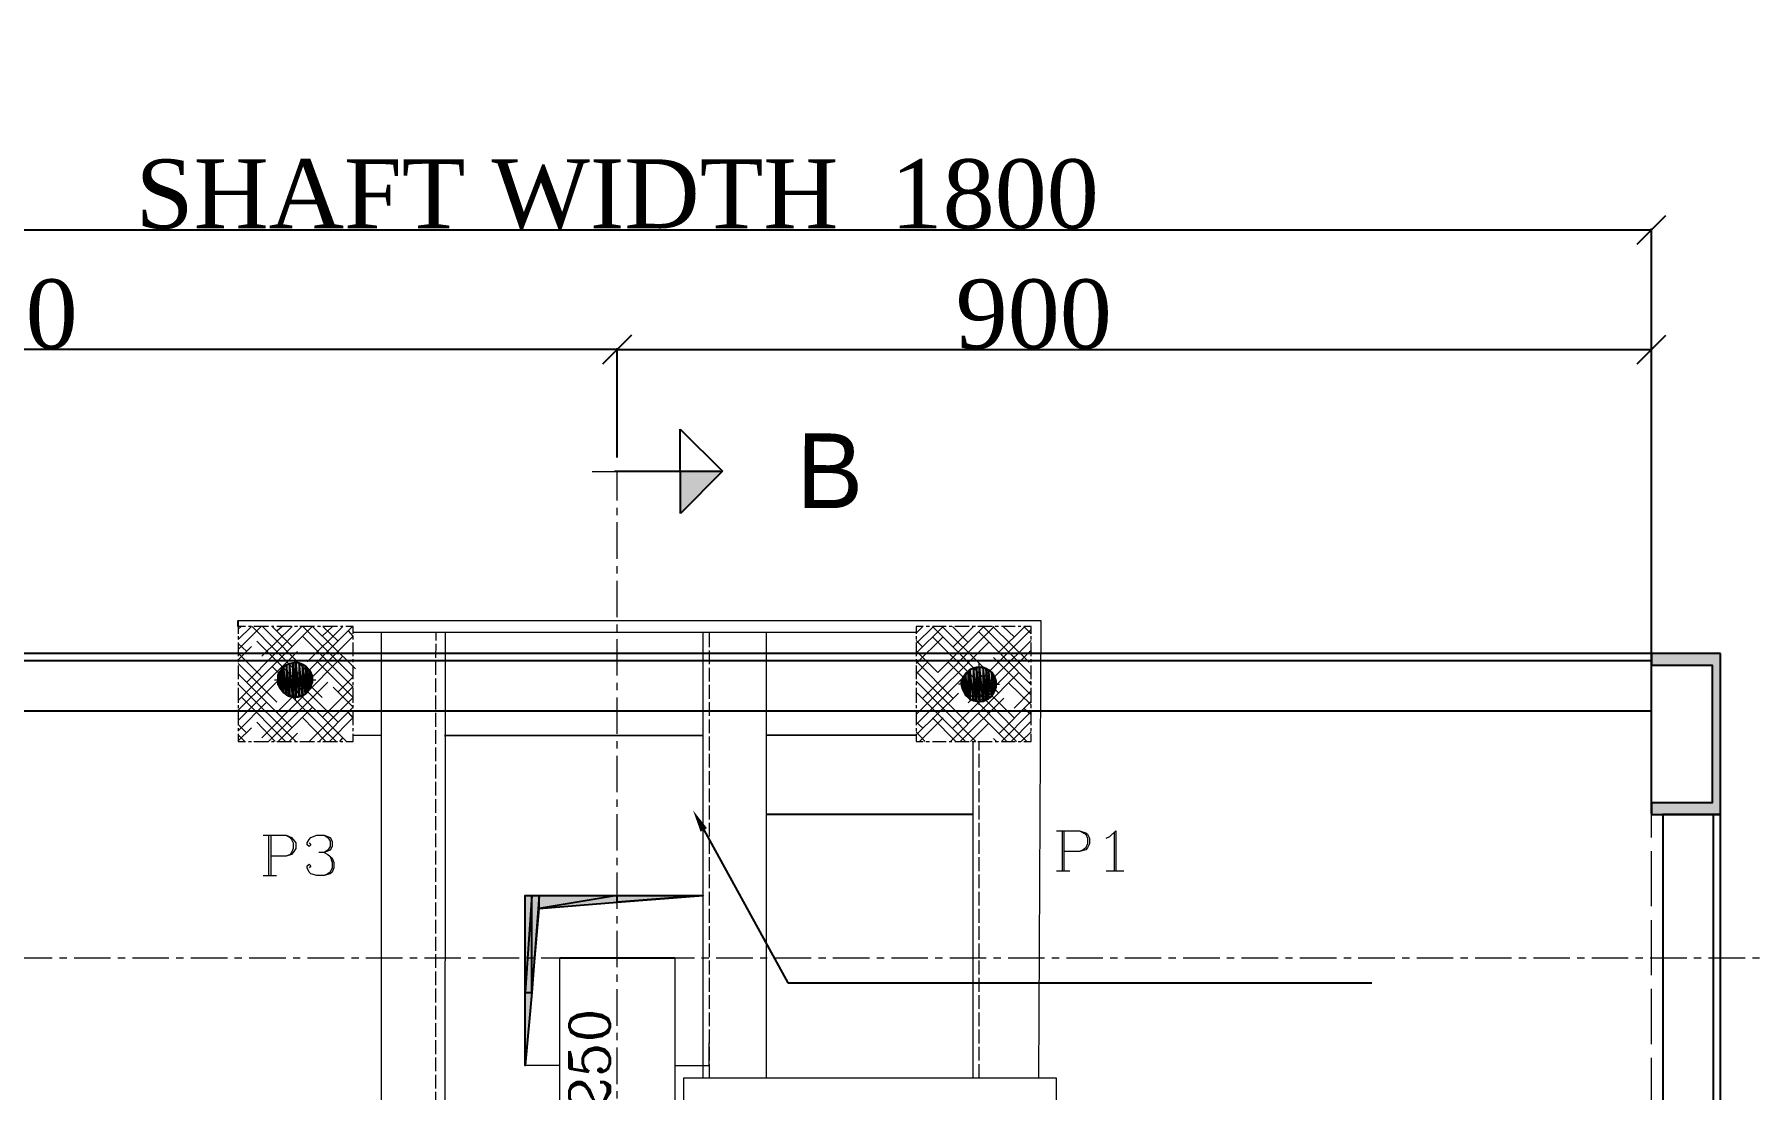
# Model space of a CAD drawing. Header units: millimetres. Extents: x -665 to 1024385, y -25305 to 3861.
# Drawn here: x 18058 to 19551, y -809 to 110 of the extents above; entities that cross this region are included whole.
import ezdxf
from ezdxf import colors
from ezdxf.entities.mleader import LeaderData, LeaderLine
from ezdxf.math import Vec2, Vec3

# ---------------------------------------------------------------- set-up
doc = ezdxf.new("R2010")
doc.units = ezdxf.units.MM
doc.linetypes.add('$0$ACAD_ISO02W100', pattern=[15, 12, -3])
doc.linetypes.add('$0$CENTER', pattern=[50.8, 31.75, -6.35, 6.35, -6.35])
for name, color, linetype, lineweight in [('$0$Car', 3, 'Continuous', 18), ('$0$CL', 2, '$0$CENTER', 0), ('$0$DL', 8, '$0$ACAD_ISO02W100', 0)]:
    doc.layers.add(name, color=color, linetype=linetype, lineweight=lineweight)
doc.layers.add('Steel', color=7, linetype='Continuous')
doc.styles.add('$0$nassar2', font='cent.shx', dxfattribs={"height": 60})
doc.dimstyles.new('$0$Nassar2', dxfattribs={"dimtxt": 35, "dimasz": 25, "dimexe": 1.25, "dimexo": 0.625, "dimtad": 1, "dimtxsty": '$0$nassar2', "dimblk": '$0$_Oblique', "dimcen": 2.5, "dimadec": 0, "dimazin": 0, "dimtfac": 1, "dimtmove": 0, "dimatfit": 3, "dimldrblk": '$0$_Oblique', "dimfxl": 1, "dimarcsym": 0})

# ---------------------------------------------------------------- blocks, each defined once
blk = doc.blocks.new('$0$_Oblique')
at = {"color": 0, "linetype": 'ByBlock', "lineweight": -2}
blk.add_line((-0.5, -0.5), (0.5, 0.5), dxfattribs=at)
blk = doc.blocks.new('*D62')
at = {"color": 0, "lineweight": -2, "transparency": 16777216}
for p, q in [((17665.7, -365.1), (17665.7, -163.7)), ((18565.7, -258.8), (18565.7, -163.7)), ((18565.7, -164.9), (17665.7, -164.9))]:
    blk.add_line(p, q, dxfattribs=at)
at = {"layer": 'Defpoints', "color": 0, "transparency": 16777216}
for p in [(17665.7, -164.9), (18565.7, -259.4), (17665.7, -365.7)]:
    blk.add_point(p, dxfattribs=at)
at = {"color": 0, "lineweight": -2, "transparency": 16777216, "xscale": 25, "yscale": 25, "zscale": 25, "rotation": 180}
blk.add_blockref('$0$_Oblique', (17665.7, -164.9), dxfattribs=at)
at = {"color": 0, "lineweight": -2, "transparency": 16777216, "xscale": 25, "yscale": 25, "zscale": 25}
blk.add_blockref('$0$_Oblique', (18565.7, -164.9), dxfattribs=at)
at = {"color": 0, "transparency": 16777216, "insert": (18028.2, -134.3), "char_height": 60, "attachment_point": 5, "style": '$0$nassar2'}
blk.add_mtext('900', dxfattribs=at)
blk = doc.blocks.new('*D63')
at = {"color": 0, "lineweight": -2, "transparency": 16777216}
for p, q in [((18565.7, -254), (18565.7, -163.7)), ((19465.7, -365.1), (19465.7, -163.7)), ((18565.7, -164.9), (19465.7, -164.9))]:
    blk.add_line(p, q, dxfattribs=at)
at = {"layer": 'Defpoints', "color": 0, "transparency": 16777216}
for p in [(19465.7, -164.9), (18565.7, -254.6), (19465.7, -365.7)]:
    blk.add_point(p, dxfattribs=at)
at = {"color": 0, "lineweight": -2, "transparency": 16777216, "xscale": 25, "yscale": 25, "zscale": 25, "rotation": 180}
blk.add_blockref('$0$_Oblique', (18565.7, -164.9), dxfattribs=at)
at = {"color": 0, "lineweight": -2, "transparency": 16777216, "xscale": 25, "yscale": 25, "zscale": 25}
blk.add_blockref('$0$_Oblique', (19465.7, -164.9), dxfattribs=at)
at = {"color": 0, "transparency": 16777216, "insert": (18928.2, -134.3), "char_height": 60, "attachment_point": 5, "style": '$0$nassar2'}
blk.add_mtext('900', dxfattribs=at)
blk = doc.blocks.new('*D71')
at = {"color": 0, "lineweight": -2, "transparency": 16777216}
for p, q in [((17665.7, -568.8), (17665.7, -59.4)), ((19465.7, -568.8), (19465.7, -59.4)), ((17665.7, -60.6), (19465.7, -60.6))]:
    blk.add_line(p, q, dxfattribs=at)
at = {"layer": 'Defpoints', "color": 0, "transparency": 16777216}
for p in [(19465.7, -60.6), (17665.7, -569.4), (19465.7, -569.4)]:
    blk.add_point(p, dxfattribs=at)
at = {"color": 0, "lineweight": -2, "transparency": 16777216, "xscale": 25, "yscale": 25, "zscale": 25, "rotation": 180}
blk.add_blockref('$0$_Oblique', (17665.7, -60.6), dxfattribs=at)
at = {"color": 0, "lineweight": -2, "transparency": 16777216, "xscale": 25, "yscale": 25, "zscale": 25}
blk.add_blockref('$0$_Oblique', (19465.7, -60.6), dxfattribs=at)
at = {"color": 0, "transparency": 16777216, "insert": (18565.7, -30), "char_height": 60, "attachment_point": 5, "style": '$0$nassar2'}
blk.add_mtext('SHAFT WIDTH  1800', dxfattribs=at)

msp = doc.modelspace()

# ---------------------------------------------------------------- hatches: boundary and pattern name
at = {"layer": '$0$Car', "lineweight": 25, "ltscale": 4, "transparency": 16777216}
h = msp.add_hatch(color=256, dxfattribs=at)
h.dxf.hatch_style = 1
h.paths.add_polyline_path([(18620.7, -270.876), (18620.808, -307.627), (18657.23, -270.775)])
at = {"true_color": 0x000007}
h = msp.add_hatch(color=7, dxfattribs=at)
h.paths.add_polyline_path([(18272.178, -445.005), (18272.178, -459.226), (18270.598, -448.165)])
h.paths.add_polyline_path([(18272.178, -459.226), (18270.598, -448.165), (18270.598, -456.592)])
h = msp.add_hatch(color=7, dxfattribs=at)
h.paths.add_polyline_path([(18273.759, -442.898), (18273.759, -461.333), (18272.178, -445.005)])
h.paths.add_polyline_path([(18273.759, -461.333), (18272.178, -445.005), (18272.178, -459.226)])
h = msp.add_hatch(color=7, dxfattribs=at)
h.paths.add_polyline_path([(18275.339, -440.792), (18275.339, -463.439), (18273.759, -442.898)])
h.paths.add_polyline_path([(18275.339, -463.439), (18273.759, -442.898), (18273.759, -461.333)])
h = msp.add_hatch(color=7, dxfattribs=at)
h.paths.add_polyline_path([(18277.972, -439.212), (18277.972, -465.019), (18275.339, -440.792)])
h.paths.add_polyline_path([(18277.972, -465.019), (18275.339, -440.792), (18275.339, -463.439)])
h = msp.add_hatch(color=7, dxfattribs=at)
h.paths.add_polyline_path([(18280.605, -438.158), (18280.605, -466.599), (18277.972, -439.212)])
h.paths.add_polyline_path([(18280.605, -466.599), (18277.972, -439.212), (18277.972, -465.019)])
h = msp.add_hatch(color=7, dxfattribs=at)
h.paths.add_polyline_path([(18283.239, -437.632), (18283.239, -467.126), (18280.605, -438.158)])
h.paths.add_polyline_path([(18283.239, -467.126), (18280.605, -438.158), (18280.605, -466.599)])
h = msp.add_hatch(color=7, dxfattribs=at)
h.paths.add_polyline_path([(18285.872, -437.105), (18285.872, -467.126), (18283.239, -437.632)])
h.paths.add_polyline_path([(18285.872, -467.126), (18283.239, -437.632), (18283.239, -467.126)])
h = msp.add_hatch(color=7, dxfattribs=at)
h.paths.add_polyline_path([(18289.032, -437.632), (18289.032, -466.599), (18285.872, -437.105)])
h.paths.add_polyline_path([(18289.032, -466.599), (18285.872, -437.105), (18285.872, -467.126)])
h = msp.add_hatch(color=7, dxfattribs=at)
h.paths.add_polyline_path([(18291.666, -438.685), (18291.666, -465.546), (18289.032, -437.632)])
h.paths.add_polyline_path([(18291.666, -465.546), (18289.032, -437.632), (18289.032, -466.599)])
h = msp.add_hatch(color=7, dxfattribs=at)
h.paths.add_polyline_path([(18294.299, -440.265), (18294.299, -464.493), (18291.666, -438.685)])
h.paths.add_polyline_path([(18294.299, -464.493), (18291.666, -438.685), (18291.666, -465.546)])
h = msp.add_hatch(color=7, dxfattribs=at)
h.paths.add_polyline_path([(18295.879, -441.845), (18295.879, -462.913), (18294.299, -440.265)])
h.paths.add_polyline_path([(18295.879, -462.913), (18294.299, -440.265), (18294.299, -464.493)])
h = msp.add_hatch(color=7, dxfattribs=at)
h.paths.add_polyline_path([(18297.986, -443.952), (18297.986, -460.279), (18295.879, -441.845)])
h.paths.add_polyline_path([(18297.986, -460.279), (18295.879, -441.845), (18295.879, -462.913)])
h = msp.add_hatch(color=7, dxfattribs=at)
h.paths.add_polyline_path([(18299.04, -446.585), (18299.04, -457.646), (18297.986, -443.952)])
h.paths.add_polyline_path([(18299.04, -457.646), (18297.986, -443.952), (18297.986, -460.279)])
h = msp.add_hatch(color=7, dxfattribs=at)
h.paths.add_polyline_path([(18300.093, -449.219), (18300.093, -455.012), (18299.04, -446.585)])
h.paths.add_polyline_path([(18300.093, -455.012), (18299.04, -446.585), (18299.04, -457.646)])
h = msp.add_hatch(color=7, dxfattribs=at)
h.paths.add_polyline_path([(18868.917, -447.112), (18868.917, -465.546), (18867.337, -449.219)])
h.paths.add_polyline_path([(18868.917, -465.546), (18867.337, -449.219), (18867.337, -462.913)])
h = msp.add_hatch(color=7, dxfattribs=at)
h.paths.add_polyline_path([(18871.024, -445.005), (18871.024, -467.653), (18868.917, -447.112)])
h.paths.add_polyline_path([(18871.024, -467.653), (18868.917, -447.112), (18868.917, -465.546)])
h = msp.add_hatch(color=7, dxfattribs=at)
h.paths.add_polyline_path([(18872.604, -443.425), (18872.604, -469.233), (18871.024, -445.005)])
h.paths.add_polyline_path([(18872.604, -469.233), (18871.024, -445.005), (18871.024, -467.653)])
h = msp.add_hatch(color=7, dxfattribs=at)
h.paths.add_polyline_path([(18875.764, -441.845), (18875.764, -470.286), (18872.604, -443.425)])
h.paths.add_polyline_path([(18875.764, -470.286), (18872.604, -443.425), (18872.604, -469.233)])
h = msp.add_hatch(color=7, dxfattribs=at)
h.paths.add_polyline_path([(18878.397, -441.318), (18878.397, -470.813), (18875.764, -441.845)])
h.paths.add_polyline_path([(18878.397, -470.813), (18875.764, -441.845), (18875.764, -470.286)])
h = msp.add_hatch(color=7, dxfattribs=at)
h.paths.add_polyline_path([(18881.031, -441.318), (18881.031, -471.34), (18878.397, -441.318)])
h.paths.add_polyline_path([(18881.031, -471.34), (18878.397, -441.318), (18878.397, -470.813)])
h = msp.add_hatch(color=7, dxfattribs=at)
h.paths.add_polyline_path([(18884.191, -441.318), (18884.191, -470.813), (18881.031, -441.318)])
h.paths.add_polyline_path([(18884.191, -470.813), (18881.031, -441.318), (18881.031, -471.34)])
h = msp.add_hatch(color=7, dxfattribs=at)
h.paths.add_polyline_path([(18886.824, -442.372), (18886.824, -469.76), (18884.191, -441.318)])
h.paths.add_polyline_path([(18886.824, -469.76), (18884.191, -441.318), (18884.191, -470.813)])
h = msp.add_hatch(color=7, dxfattribs=at)
h.paths.add_polyline_path([(18888.931, -443.952), (18888.931, -468.706), (18886.824, -442.372)])
h.paths.add_polyline_path([(18888.931, -468.706), (18886.824, -442.372), (18886.824, -469.76)])
h = msp.add_hatch(color=7, dxfattribs=at)
h.paths.add_polyline_path([(18891.565, -446.059), (18891.565, -466.599), (18888.931, -443.952)])
h.paths.add_polyline_path([(18891.565, -466.599), (18888.931, -443.952), (18888.931, -468.706)])
h = msp.add_hatch(color=7, dxfattribs=at)
h.paths.add_polyline_path([(18893.145, -448.165), (18893.145, -463.966), (18891.565, -446.059)])
h.paths.add_polyline_path([(18893.145, -463.966), (18891.565, -446.059), (18891.565, -466.599)])
h = msp.add_hatch(color=7, dxfattribs=at)
h.paths.add_polyline_path([(18270.598, -448.165), (18270.598, -456.592), (18270.598, -450.799)])
h.paths.add_polyline_path([(18270.598, -456.592), (18270.598, -450.799), (18270.598, -453.432)])
for points in [[(18300.62, -452.379), (18300.093, -449.219), (18300.093, -455.012)], [(18895.251, -456.066), (18895.251, -453.432), (18895.251, -459.226)], [(18491.447, -724.464), (18485.654, -788.193), (18485.654, -724.464)]]:
    msp.add_hatch(color=7, dxfattribs=at).paths.add_polyline_path(points)
h = msp.add_hatch(color=7, dxfattribs=at)
h.paths.add_polyline_path([(18866.283, -451.852), (18866.283, -460.279), (18865.23, -454.486)])
h.paths.add_polyline_path([(18866.283, -460.279), (18865.23, -454.486), (18865.23, -457.646)])
h = msp.add_hatch(color=7, dxfattribs=at)
h.paths.add_polyline_path([(18867.337, -449.219), (18867.337, -462.913), (18866.283, -451.852)])
h.paths.add_polyline_path([(18867.337, -462.913), (18866.283, -451.852), (18866.283, -460.279)])
h = msp.add_hatch(color=7, dxfattribs=at)
h.paths.add_polyline_path([(18894.198, -450.799), (18894.198, -461.859), (18893.145, -448.165)])
h.paths.add_polyline_path([(18894.198, -461.859), (18893.145, -448.165), (18893.145, -463.966)])
h = msp.add_hatch(color=7, dxfattribs=at)
h.paths.add_polyline_path([(18895.251, -453.432), (18895.251, -459.226), (18894.198, -450.799)])
h.paths.add_polyline_path([(18895.251, -459.226), (18894.198, -450.799), (18894.198, -461.859)])
h = msp.add_hatch(color=7, dxfattribs=at)
h.paths.add_polyline_path([(18491.447, -724.464), (18491.447, -640.194), (18485.654, -724.464)])
h.paths.add_polyline_path([(18491.447, -640.194), (18485.654, -724.464), (18485.654, -640.194)])
h = msp.add_hatch(color=7, dxfattribs=at)
h.paths.add_polyline_path([(18497.768, -651.254), (18497.768, -640.194), (18491.447, -724.464)])
h.paths.add_polyline_path([(18497.768, -640.194), (18491.447, -724.464), (18491.447, -640.194)])
h = msp.add_hatch(color=7, dxfattribs=at)
h.paths.add_polyline_path([(18565.71, -645.987), (18565.71, -640.194), (18497.768, -651.254)])
h.paths.add_polyline_path([(18565.71, -640.194), (18497.768, -651.254), (18497.768, -640.194)])
h = msp.add_hatch(color=7, dxfattribs=at)
h.paths.add_polyline_path([(18640.5, -640.194), (18565.71, -645.987)])
h.paths.add_polyline_path([(18640.5, -640.194), (18565.71, -645.987), (18565.71, -640.194)])
at = {"layer": 'Steel'}
msp.add_hatch(color=256, dxfattribs=at).paths.add_polyline_path([(19525.71, -429.443), (19465.71, -429.443), (19465.71, -439.443), (19518.71, -439.443), (19518.71, -559.443), (19465.71, -559.443), (19465.71, -569.443), (19525.71, -569.443)], flags=0)

# ---------------------------------------------------------------- linework, layer by layer
at = {"layer": '$0$Car', "lineweight": 25, "ltscale": 4}
for p, q in [((18620.808, -307.627), (18620.606, -234.125)), ((18620.606, -234.125), (18657.346, -270.649)), ((18654.624, -270.775), (18563.444, -271.026)), ((18566.05, -271.026), (18657.23, -270.775)), ((18657.23, -270.775), (18620.808, -307.627))]:
    msp.add_line(p, q, dxfattribs=at)
at = {"layer": '$0$Car', "ltscale": 4}
msp.add_line((18543.912, -270.876), (18620.7, -270.876), dxfattribs=at)
at = {"layer": '$0$CL'}
for p, q in [((18565.71, -2277.389), (18565.71, -270.735)), ((16365.844, -694.443), (19990.71, -694.443))]:
    msp.add_line(p, q, dxfattribs=at)
at = {"layer": '$0$DL'}
for p, q in [((18645.854, -798.793), (18645.854, -410.888)), ((18880.695, -798.793), (18880.695, -506.101))]:
    msp.add_line(p, q, dxfattribs=at)
at = {"layer": '$0$DL', "ltscale": 4}
msp.add_line((19465.71, -1969.443), (19465.71, -569.443), dxfattribs=at)
at = {"layer": '$0$DL'}
msp.add_lwpolyline([(18407.205, -2128.115), (18407.978, -410.782)], dxfattribs=at)
for p, q in [((18235.837, -406.03), (18235.837, -400.763)), ((18415.438, -500.834), (18640.46, -500.545)), ((18695.236, -500.475), (18825.728, -500.308)), ((18515.675, -694.443), (18615.746, -694.443))]:
    msp.add_line(p, q)
at = {"color": 7, "linetype": 'Continuous', "lineweight": 20, "true_color": 0x000007}
for points in [[(18235.837, -400.763), (18934.221, -400.763), (18932.34, -798.793)], [(18235.837, -470.286), (18300.093, -406.03), (18300.093, -406.03)], [(18235.837, -426.044), (18255.851, -406.03), (18255.851, -406.03)], [(18235.837, -417.091), (18247.424, -406.03), (18247.424, -406.03)], [(18235.837, -408.137), (18238.47, -406.03), (18238.47, -406.03)], [(18235.837, -406.03), (18235.837, -412.351), (18235.837, -412.351)], [(18242.157, -406.03), (18235.837, -406.03), (18235.837, -406.03)], [(18235.837, -414.457), (18235.837, -417.091), (18235.837, -417.091)], [(18243.211, -454.486), (18291.139, -406.03), (18291.139, -406.03)], [(18247.424, -406.03), (18244.791, -406.03), (18244.791, -406.03)], [(18309.047, -467.653), (18247.951, -406.03), (18247.951, -406.03)], [(18262.171, -406.03), (18249.531, -406.03), (18249.531, -406.03)], [(18256.378, -431.838), (18282.712, -406.03), (18282.712, -406.03)], [(18295.879, -445.005), (18256.904, -406.03), (18256.904, -406.03)], [(18266.912, -406.03), (18264.805, -406.03), (18264.805, -406.03)], [(18282.712, -423.411), (18265.331, -406.03), (18265.331, -406.03)], [(18269.545, -409.717), (18273.759, -406.03), (18273.759, -406.03)], [(18282.186, -406.03), (18269.545, -406.03), (18269.545, -406.03)], [(18269.545, -480.82), (18335.908, -414.457), (18335.908, -414.457)], [(18282.712, -458.699), (18335.381, -406.03), (18335.381, -406.03)], [(18287.452, -406.03), (18284.819, -406.03), (18284.819, -406.03)], [(18302.2, -406.03), (18289.559, -406.03), (18289.559, -406.03)], [(18335.908, -458.699), (18291.666, -414.457), (18291.666, -414.457)], [(18335.908, -449.745), (18292.193, -406.03), (18292.193, -406.03)], [(18295.879, -436.578), (18326.954, -406.03), (18326.954, -406.03)], [(18335.908, -440.792), (18300.62, -406.03), (18300.62, -406.03)], [(18307.467, -406.03), (18304.833, -406.03), (18304.833, -406.03)], [(18309.047, -414.457), (18318, -406.03), (18318, -406.03)], [(18322.741, -418.671), (18309.573, -406.03), (18309.573, -406.03)], [(18322.214, -406.03), (18309.573, -406.03), (18309.573, -406.03)], [(18326.954, -406.03), (18324.847, -406.03), (18324.847, -406.03)], [(18335.908, -406.03), (18329.588, -406.03), (18329.588, -406.03)], [(18335.908, -414.457), (18331.694, -409.717), (18331.694, -409.717)], [(18335.908, -412.351), (18335.908, -406.03), (18335.908, -406.03)], [(18335.908, -410.77), (18825.728, -410.77), (18825.728, -410.77)], [(18335.908, -417.091), (18335.908, -414.457), (18335.908, -414.457)], [(18825.728, -429.205), (18849.429, -406.03), (18849.429, -406.03)], [(18825.728, -420.778), (18841.002, -406.03), (18841.002, -406.03)], [(18825.728, -411.824), (18831.522, -406.03), (18831.522, -406.03)], [(18832.049, -406.03), (18825.728, -406.03), (18825.728, -406.03)], [(18825.728, -406.03), (18825.728, -412.351), (18825.728, -412.351)], [(18825.728, -414.457), (18825.728, -417.091), (18825.728, -417.091)], [(18825.728, -438.158), (18849.429, -414.984), (18849.429, -414.984)], [(18831.522, -468.18), (18893.671, -406.03), (18893.671, -406.03)], [(18837.316, -406.03), (18834.682, -406.03), (18834.682, -406.03)], [(18897.885, -463.966), (18839.949, -406.03), (18839.949, -406.03)], [(18852.063, -406.03), (18839.949, -406.03), (18839.949, -406.03)], [(18911.052, -485.56), (18839.949, -414.984), (18839.949, -414.984)], [(18844.689, -446.059), (18884.718, -406.03), (18884.718, -406.03)], [(18884.191, -441.318), (18848.376, -406.03), (18848.376, -406.03)], [(18856.803, -406.03), (18854.696, -406.03), (18854.696, -406.03)], [(18871.024, -419.724), (18857.33, -406.03), (18857.33, -406.03)], [(18857.856, -423.938), (18875.764, -406.03), (18875.764, -406.03)], [(18872.077, -406.03), (18859.437, -406.03), (18859.437, -406.03)], [(18877.344, -406.03), (18874.71, -406.03), (18874.71, -406.03)], [(18892.091, -406.03), (18879.451, -406.03), (18879.451, -406.03)], [(18925.799, -456.592), (18879.977, -410.244), (18879.977, -410.244)], [(18925.799, -447.639), (18884.191, -406.03), (18884.191, -406.03)], [(18884.191, -450.272), (18925.799, -408.664), (18925.799, -408.664)], [(18924.219, -437.105), (18892.618, -406.03), (18892.618, -406.03)], [(18897.358, -406.03), (18894.725, -406.03), (18894.725, -406.03)], [(18897.885, -428.151), (18920.532, -406.03), (18920.532, -406.03)], [(18912.105, -406.03), (18899.992, -406.03), (18899.992, -406.03)], [(18911.052, -414.984), (18901.572, -406.03), (18901.572, -406.03)], [(18916.846, -406.03), (18914.739, -406.03), (18914.739, -406.03)], [(18925.799, -412.351), (18919.479, -406.03), (18919.479, -406.03)], [(18925.799, -406.03), (18919.479, -406.03), (18919.479, -406.03)], [(18925.799, -412.351), (18925.799, -406.03), (18925.799, -406.03)], [(18925.799, -417.091), (18925.799, -414.457), (18925.799, -414.457)], [(18235.837, -419.724), (18235.837, -431.838), (18235.837, -431.838)], [(18243.211, -427.624), (18235.837, -420.778), (18235.837, -420.778)], [(18235.837, -434.998), (18247.424, -423.411), (18247.424, -423.411)], [(18235.837, -478.713), (18287.452, -427.624), (18287.452, -427.624)], [(18256.378, -449.745), (18235.837, -429.205), (18235.837, -429.205)], [(18322.741, -489.247), (18252.164, -418.671), (18252.164, -418.671)], [(18256.378, -502.941), (18326.954, -431.838), (18326.954, -431.838)], [(18335.908, -431.838), (18335.908, -419.724), (18335.908, -419.724)], [(18831.522, -423.938), (18825.728, -418.144), (18825.728, -418.144)], [(18825.728, -482.4), (18888.931, -419.724), (18888.931, -419.724)], [(18825.728, -419.724), (18825.728, -431.838), (18825.728, -431.838)], [(18844.689, -446.059), (18825.728, -427.098), (18825.728, -427.098)], [(18857.856, -494.514), (18925.799, -426.571), (18925.799, -426.571)], [(18871.024, -472.393), (18925.799, -418.144), (18925.799, -418.144)], [(18925.799, -465.546), (18893.145, -432.891), (18893.145, -432.891)], [(18925.799, -431.838), (18925.799, -419.724), (18925.799, -419.724)], [(18235.837, -434.471), (18235.837, -437.105), (18235.837, -437.105)], [(18269.545, -471.866), (18235.837, -438.158), (18235.837, -438.158)], [(18235.837, -439.738), (18235.837, -451.852), (18235.837, -451.852)], [(18282.712, -493.987), (18235.837, -447.112), (18235.837, -447.112)], [(18330.114, -506.101), (18265.331, -440.792), (18265.331, -440.792)], [(18267.438, -452.379), (18285.346, -452.379), (18285.346, -433.945)], [(18335.908, -467.653), (18304.833, -436.578), (18304.833, -436.578)], [(18335.908, -437.105), (18335.908, -434.471), (18335.908, -434.471)], [(18335.908, -451.852), (18335.908, -439.738), (18335.908, -439.738)], [(18335.908, -440.792), (18338.015, -442.898), (18338.015, -442.898)], [(18825.728, -434.471), (18825.728, -437.105), (18825.728, -437.105)], [(18857.856, -468.18), (18825.728, -436.052), (18825.728, -436.052)], [(18825.728, -447.112), (18835.736, -437.105), (18835.736, -437.105)], [(18825.728, -439.738), (18825.728, -451.852), (18825.728, -451.852)], [(18825.728, -491.354), (18875.764, -441.318), (18875.764, -441.318)], [(18871.024, -490.3), (18825.728, -445.005), (18825.728, -445.005)], [(18922.112, -506.101), (18853.643, -437.105), (18853.643, -437.105)], [(18855.75, -506.101), (18915.266, -446.059), (18915.266, -446.059)], [(18880.504, -438.158), (18880.504, -456.066), (18880.504, -473.973)], [(18925.799, -437.105), (18925.799, -434.471), (18925.799, -434.471)], [(18925.799, -451.852), (18925.799, -439.738), (18925.799, -439.738)], [(18235.837, -487.667), (18273.759, -449.745), (18273.759, -449.745)], [(18235.837, -454.486), (18235.837, -457.119), (18235.837, -457.119)], [(18285.872, -506.101), (18235.837, -456.066), (18235.837, -456.066)], [(18235.837, -459.226), (18235.837, -472.393), (18235.837, -472.393)], [(18262.171, -506.101), (18313.787, -454.486), (18313.787, -454.486)], [(18285.346, -452.379), (18303.253, -452.379), (18303.253, -452.379)], [(18285.346, -452.379), (18285.346, -470.286), (18285.346, -470.286)], [(18309.047, -485.034), (18335.908, -458.172), (18335.908, -458.172)], [(18335.908, -476.08), (18318.527, -458.699), (18318.527, -458.699)], [(18322.741, -462.913), (18335.908, -449.745), (18335.908, -449.745)], [(18335.908, -457.119), (18335.908, -454.486), (18335.908, -454.486)], [(18335.908, -472.393), (18335.908, -459.226), (18335.908, -459.226)], [(18877.871, -506.101), (18825.728, -453.432), (18825.728, -453.432)], [(18825.728, -454.486), (18825.728, -457.119), (18825.728, -457.119)], [(18825.728, -459.226), (18825.728, -472.393), (18825.728, -472.393)], [(18880.504, -456.066), (18862.597, -456.066), (18862.597, -456.066)], [(18913.159, -506.101), (18866.81, -459.226), (18866.81, -459.226)], [(18891.565, -453.959), (18891.565, -467.126), (18878.397, -467.126)], [(18880.504, -456.066), (18898.411, -456.066), (18898.411, -456.066)], [(18925.799, -473.973), (18906.312, -455.012), (18906.312, -455.012)], [(18911.052, -477.133), (18925.799, -461.859), (18925.799, -461.859)], [(18924.219, -455.012), (18925.799, -453.432), (18925.799, -453.432)], [(18925.799, -457.119), (18925.799, -454.486), (18925.799, -454.486)], [(18925.799, -472.393), (18925.799, -459.226), (18925.799, -459.226)], [(18235.837, -496.621), (18260.591, -471.866), (18260.591, -471.866)], [(18235.837, -474.5), (18235.837, -477.133), (18235.837, -477.133)], [(18276.919, -506.101), (18238.997, -467.653), (18238.997, -467.653)], [(18270.598, -506.101), (18300.62, -476.08), (18300.62, -476.08)], [(18321.161, -506.101), (18278.499, -462.913), (18278.499, -462.913)], [(18297.46, -506.101), (18335.908, -467.653), (18335.908, -467.653)], [(18306.413, -506.101), (18335.908, -476.08), (18335.908, -476.08)], [(18335.908, -477.133), (18335.908, -474.5), (18335.908, -474.5)], [(18825.728, -500.308), (18862.597, -463.966), (18862.597, -463.966)], [(18825.728, -474.5), (18825.728, -477.133), (18825.728, -477.133)], [(18868.917, -506.101), (18826.782, -463.966), (18826.782, -463.966)], [(18864.177, -506.101), (18902.098, -468.18), (18902.098, -468.18)], [(18897.885, -499.254), (18925.799, -470.813), (18925.799, -470.813)], [(18925.799, -482.927), (18919.479, -477.133), (18919.479, -477.133)], [(18925.799, -477.133), (18925.799, -474.5), (18925.799, -474.5)], [(18235.837, -479.767), (18235.837, -491.881), (18235.837, -491.881)], [(18243.211, -498.727), (18235.837, -491.354), (18235.837, -491.354)], [(18267.965, -506.101), (18252.164, -489.247), (18252.164, -489.247)], [(18312.207, -506.101), (18291.666, -485.034), (18291.666, -485.034)], [(18315.367, -506.101), (18335.908, -485.034), (18335.908, -485.034)], [(18335.908, -485.56), (18331.694, -480.82), (18331.694, -480.82)], [(18335.908, -491.881), (18335.908, -479.767), (18335.908, -479.767)], [(18825.728, -479.767), (18825.728, -491.881), (18825.728, -491.881)], [(18831.522, -494.514), (18825.728, -489.247), (18825.728, -489.247)], [(18828.889, -506.101), (18849.429, -485.56), (18849.429, -485.56)], [(18860.49, -506.101), (18839.949, -485.56), (18839.949, -485.56)], [(18873.13, -506.101), (18888.931, -490.3), (18888.931, -490.3)], [(18904.732, -506.101), (18879.977, -481.347), (18879.977, -481.347)], [(18899.992, -506.101), (18925.799, -479.767), (18925.799, -479.767)], [(18908.419, -506.101), (18925.799, -488.194), (18925.799, -488.194)], [(18925.799, -491.881), (18925.799, -479.767), (18925.799, -479.767)], [(18235.837, -505.574), (18247.424, -493.987), (18247.424, -493.987)], [(18235.837, -494.514), (18235.837, -497.147), (18235.837, -497.147)], [(18235.837, -499.254), (18235.837, -506.101), (18235.837, -506.101)], [(18241.63, -506.101), (18235.837, -500.308), (18235.837, -500.308)], [(18235.837, -506.101), (18242.157, -506.101), (18242.157, -506.101)], [(18244.791, -506.101), (18247.424, -506.101), (18247.424, -506.101)], [(18249.531, -506.101), (18262.171, -506.101), (18262.171, -506.101)], [(18264.805, -506.101), (18266.912, -506.101), (18266.912, -506.101)], [(18269.545, -506.101), (18282.186, -506.101), (18282.186, -506.101)], [(18280.079, -506.101), (18287.452, -498.727), (18287.452, -498.727)], [(18284.819, -506.101), (18287.452, -506.101), (18287.452, -506.101)], [(18289.559, -506.101), (18302.2, -506.101), (18302.2, -506.101)], [(18304.833, -506.101), (18307.467, -506.101), (18307.467, -506.101)], [(18309.573, -506.101), (18322.214, -506.101), (18322.214, -506.101)], [(18324.321, -506.101), (18326.954, -502.941), (18326.954, -502.941)], [(18324.847, -506.101), (18326.954, -506.101), (18326.954, -506.101)], [(18329.588, -506.101), (18335.908, -506.101), (18335.908, -506.101)], [(18335.908, -497.147), (18335.908, -494.514), (18335.908, -494.514)], [(18335.908, -506.101), (18335.908, -499.254), (18335.908, -499.254)], [(18825.728, -494.514), (18825.728, -497.147), (18825.728, -497.147)], [(18833.629, -506.101), (18825.728, -497.674), (18825.728, -497.674)], [(18825.728, -499.254), (18825.728, -506.101), (18825.728, -506.101)], [(18825.728, -506.101), (18832.049, -506.101), (18832.049, -506.101)], [(18834.682, -506.101), (18837.316, -506.101), (18837.316, -506.101)], [(18839.949, -506.101), (18852.063, -506.101), (18852.063, -506.101)], [(18854.696, -506.101), (18856.803, -506.101), (18856.803, -506.101)], [(18859.437, -506.101), (18872.077, -506.101), (18872.077, -506.101)], [(18874.71, -506.101), (18877.344, -506.101), (18877.344, -506.101)], [(18879.451, -506.101), (18892.091, -506.101), (18892.091, -506.101)], [(18895.778, -506.101), (18893.145, -503.468), (18893.145, -503.468)], [(18894.725, -506.101), (18897.358, -506.101), (18897.358, -506.101)], [(18899.992, -506.101), (18912.105, -506.101), (18912.105, -506.101)], [(18914.739, -506.101), (18916.846, -506.101), (18916.846, -506.101)], [(18917.372, -506.101), (18925.799, -497.674), (18925.799, -497.674)], [(18919.479, -506.101), (18925.799, -506.101), (18925.799, -506.101)], [(18925.799, -497.147), (18925.799, -494.514), (18925.799, -494.514)], [(18925.799, -506.101), (18925.799, -499.254), (18925.799, -499.254)], [(18257.452, -587.505), (18277.466, -587.505), (18282.206, -589.612), (18283.786, -591.192), (18285.893, -594.352), (18285.893, -599.092), (18283.786, -602.779), (18282.206, -604.359), (18277.466, -605.939), (18264.299, -605.939)], [(18262.192, -587.505), (18262.192, -622.793), (18262.192, -622.793)], [(18264.299, -587.505), (18264.299, -622.793), (18264.299, -622.793)], [(18277.466, -587.505), (18281.153, -589.612), (18282.206, -591.192), (18283.786, -594.352), (18283.786, -599.092), (18282.206, -602.779), (18281.153, -604.359), (18277.466, -605.939)], [(18297.48, -594.352), (18299.06, -595.932), (18297.48, -597.512), (18295.9, -595.932), (18295.9, -594.352), (18297.48, -591.192), (18299.06, -589.612), (18304.327, -587.505), (18310.647, -587.505), (18315.914, -589.612), (18317.494, -592.772), (18317.494, -597.512), (18315.914, -600.672), (18310.647, -602.779), (18305.907, -602.779)], [(18310.647, -587.505), (18313.807, -589.612), (18315.914, -592.772), (18315.914, -597.512), (18313.807, -600.672), (18310.647, -602.779), (18313.807, -604.359), (18317.494, -607.519), (18319.074, -611.206), (18319.074, -615.946), (18317.494, -619.633), (18315.914, -621.213), (18310.647, -622.793), (18304.327, -622.793), (18299.06, -621.213), (18297.48, -619.633), (18295.9, -615.946), (18295.9, -614.366), (18297.48, -612.786), (18299.06, -614.366), (18297.48, -615.946)], [(18948.118, -583.927), (18968.133, -583.927), (18973.4, -585.507), (18974.98, -586.56), (18976.56, -590.247), (18976.56, -594.988), (18974.98, -598.674), (18973.4, -600.254), (18968.133, -601.834), (18954.439, -601.834)], [(18952.859, -583.927), (18952.859, -618.689), (18952.859, -618.689)], [(18954.439, -583.927), (18954.439, -618.689), (18954.439, -618.689)], [(18968.133, -583.927), (18971.293, -585.507), (18973.4, -586.56), (18974.98, -590.247), (18974.98, -594.988), (18973.4, -598.674), (18971.293, -600.254), (18968.133, -601.834)], [(18991.307, -590.247), (18994.467, -588.667), (18999.734, -583.927), (18999.734, -618.689)], [(18998.154, -585.507), (18998.154, -618.689), (18998.154, -618.689)], [(18315.914, -605.939), (18317.494, -611.206), (18317.494, -615.946), (18315.914, -619.633), (18313.807, -621.213), (18310.647, -622.793)], [(18257.452, -622.793), (18269.039, -622.793), (18269.039, -622.793)], [(18948.118, -618.689), (18959.706, -618.689), (18959.706, -618.689)], [(18991.307, -618.689), (19006.581, -618.689), (19006.581, -618.689)], [(18515.675, -788.193), (18485.654, -788.193), (18485.654, -640.194)], [(18497.768, -651.254), (18485.654, -788.193), (18485.654, -788.193)], [(18515.675, -944.443), (18515.675, -694.443), (18515.675, -694.443)], [(18615.746, -694.443), (18515.675, -694.443), (18515.675, -694.443)], [(18615.746, -694.443), (18615.746, -944.443), (18615.746, -944.443)], [(18615.746, -788.193), (18645.767, -788.193), (18645.767, -768.193)], [(18623.646, -798.793), (18947.56, -798.793), (18947.56, -798.793)], [(18623.646, -877.796), (18623.646, -798.793), (18623.646, -798.793)], [(18947.56, -798.793), (18947.56, -877.796), (18947.56, -877.796)]]:
    msp.add_lwpolyline(points, dxfattribs=at)
at = {"color": 7, "linetype": 'Continuous', "lineweight": 20}
for points in [[(18360.329, -2128.115), (18360.504, -410.782)], [(18415.915, -410.782), (18415.145, -2128.115)], [(18640.527, -798.793), (18640.527, -410.886)], [(18695.298, -410.908), (18695.282, -798.793)], [(18360.662, -500.834), (18335.908, -500.834)], [(18875.437, -798.793), (18875.468, -506.101)]]:
    msp.add_lwpolyline(points, dxfattribs=at)
at = {"color": 7, "linetype": 'Continuous', "lineweight": 20, "true_color": 0x000007}
msp.add_lwpolyline([(18911.052, -406.03), (18911.052, -406.03)], close=True, dxfattribs=at)
at = {"color": 7, "linetype": 'Continuous', "lineweight": -2, "true_color": 0x000007}
for points in [[(18272.178, -445.005), (18272.178, -459.226), (18270.598, -448.165)], [(18273.759, -442.898), (18273.759, -461.333), (18272.178, -445.005)], [(18273.759, -461.333), (18272.178, -445.005), (18272.178, -459.226)], [(18275.339, -440.792), (18275.339, -463.439), (18273.759, -442.898)], [(18275.339, -463.439), (18273.759, -442.898), (18273.759, -461.333)], [(18277.972, -439.212), (18277.972, -465.019), (18275.339, -440.792)], [(18277.972, -465.019), (18275.339, -440.792), (18275.339, -463.439)], [(18280.605, -438.158), (18280.605, -466.599), (18277.972, -439.212)], [(18280.605, -466.599), (18277.972, -439.212), (18277.972, -465.019)], [(18283.239, -437.632), (18283.239, -467.126), (18280.605, -438.158)], [(18283.239, -467.126), (18280.605, -438.158), (18280.605, -466.599)], [(18285.872, -437.105), (18285.872, -467.126), (18283.239, -437.632)], [(18285.872, -467.126), (18283.239, -437.632), (18283.239, -467.126)], [(18289.032, -437.632), (18289.032, -466.599), (18285.872, -437.105)], [(18289.032, -466.599), (18285.872, -437.105), (18285.872, -467.126)], [(18291.666, -438.685), (18291.666, -465.546), (18289.032, -437.632)], [(18291.666, -465.546), (18289.032, -437.632), (18289.032, -466.599)], [(18294.299, -440.265), (18294.299, -464.493), (18291.666, -438.685)], [(18294.299, -464.493), (18291.666, -438.685), (18291.666, -465.546)], [(18295.879, -441.845), (18295.879, -462.913), (18294.299, -440.265)], [(18295.879, -462.913), (18294.299, -440.265), (18294.299, -464.493)], [(18297.986, -443.952), (18297.986, -460.279), (18295.879, -441.845)], [(18297.986, -460.279), (18295.879, -441.845), (18295.879, -462.913)], [(18299.04, -446.585), (18299.04, -457.646), (18297.986, -443.952)], [(18299.04, -457.646), (18297.986, -443.952), (18297.986, -460.279)], [(18300.093, -449.219), (18300.093, -455.012), (18299.04, -446.585)], [(18300.093, -455.012), (18299.04, -446.585), (18299.04, -457.646)], [(18868.917, -447.112), (18868.917, -465.546), (18867.337, -449.219)], [(18871.024, -445.005), (18871.024, -467.653), (18868.917, -447.112)], [(18871.024, -467.653), (18868.917, -447.112), (18868.917, -465.546)], [(18872.604, -443.425), (18872.604, -469.233), (18871.024, -445.005)], [(18872.604, -469.233), (18871.024, -445.005), (18871.024, -467.653)], [(18875.764, -441.845), (18875.764, -470.286), (18872.604, -443.425)], [(18875.764, -470.286), (18872.604, -443.425), (18872.604, -469.233)], [(18878.397, -441.318), (18878.397, -470.813), (18875.764, -441.845)], [(18878.397, -470.813), (18875.764, -441.845), (18875.764, -470.286)], [(18881.031, -441.318), (18881.031, -471.34), (18878.397, -441.318)], [(18881.031, -471.34), (18878.397, -441.318), (18878.397, -470.813)], [(18884.191, -441.318), (18884.191, -470.813), (18881.031, -441.318)], [(18884.191, -470.813), (18881.031, -441.318), (18881.031, -471.34)], [(18886.824, -442.372), (18886.824, -469.76), (18884.191, -441.318)], [(18886.824, -469.76), (18884.191, -441.318), (18884.191, -470.813)], [(18888.931, -443.952), (18888.931, -468.706), (18886.824, -442.372)], [(18888.931, -468.706), (18886.824, -442.372), (18886.824, -469.76)], [(18891.565, -446.059), (18891.565, -466.599), (18888.931, -443.952)], [(18891.565, -466.599), (18888.931, -443.952), (18888.931, -468.706)], [(18893.145, -448.165), (18893.145, -463.966), (18891.565, -446.059)], [(18893.145, -463.966), (18891.565, -446.059), (18891.565, -466.599)], [(18272.178, -459.226), (18270.598, -448.165), (18270.598, -456.592)], [(18270.598, -448.165), (18270.598, -456.592), (18270.598, -450.799)], [(18270.598, -456.592), (18270.598, -450.799), (18270.598, -453.432)], [(18300.62, -452.379), (18300.093, -449.219), (18300.093, -455.012)], [(18866.283, -451.852), (18866.283, -460.279), (18865.23, -454.486)], [(18866.283, -460.279), (18865.23, -454.486), (18865.23, -457.646)], [(18867.337, -449.219), (18867.337, -462.913), (18866.283, -451.852)], [(18867.337, -462.913), (18866.283, -451.852), (18866.283, -460.279)], [(18868.917, -465.546), (18867.337, -449.219), (18867.337, -462.913)], [(18894.198, -450.799), (18894.198, -461.859), (18893.145, -448.165)], [(18894.198, -461.859), (18893.145, -448.165), (18893.145, -463.966)], [(18895.251, -453.432), (18895.251, -459.226), (18894.198, -450.799)], [(18895.251, -459.226), (18894.198, -450.799), (18894.198, -461.859)], [(18895.251, -456.066), (18895.251, -453.432), (18895.251, -459.226)], [(18491.447, -724.464), (18491.447, -640.194), (18485.654, -724.464)], [(18491.447, -640.194), (18485.654, -724.464), (18485.654, -640.194)], [(18497.768, -651.254), (18497.768, -640.194), (18491.447, -724.464)], [(18497.768, -640.194), (18491.447, -724.464), (18491.447, -640.194)], [(18565.71, -645.987), (18565.71, -640.194), (18497.768, -651.254)], [(18565.71, -640.194), (18497.768, -651.254), (18497.768, -640.194)], [(18640.5, -640.194), (18640.5, -640.194), (18565.71, -645.987)], [(18640.5, -640.194), (18565.71, -645.987), (18565.71, -640.194)], [(18491.447, -724.464), (18485.654, -788.193), (18485.654, -724.464)]]:
    msp.add_lwpolyline(points, close=True, dxfattribs=at)
msp.add_lwpolyline([(18875.484, -569.443), (18695.296, -569.443)])
at = {"color": 7, "linetype": 'Continuous', "lineweight": 20, "true_color": 0x000007}
for points in [[(18285.346, -437.632), (18293.773, -437.632), (18300.62, -443.952), (18300.62, -452.379), (18300.62, -452.379), (18300.62, -460.806), (18293.773, -467.653), (18285.346, -467.653), (18285.346, -467.653), (18277.445, -467.653), (18270.598, -460.806), (18270.598, -452.379), (18270.598, -452.379), (18270.598, -443.952), (18277.445, -437.632), (18285.346, -437.632)], [(18880.504, -441.318), (18888.931, -441.318), (18895.778, -447.639), (18895.778, -456.066), (18895.778, -456.066), (18895.778, -464.493), (18888.931, -471.34), (18880.504, -471.34), (18880.504, -471.34), (18872.604, -471.34), (18865.757, -464.493), (18865.757, -456.066), (18865.757, -456.066), (18865.757, -447.639), (18872.604, -441.318), (18880.504, -441.318)]]:
    msp.add_open_spline(points, degree=3, knots=[0, 0, 0, 0, 0.0625, 0.0625, 0.0625, 0.062501, 0.125, 0.125, 0.125, 0.125001, 0.1875, 0.1875, 0.1875, 0.187501, 1, 1, 1, 1], dxfattribs=at)
at = {"layer": 'Steel'}
for p, q in [((17665.71, -435.443), (19465.71, -435.443)), ((19519.71, -1969.443), (19519.71, -569.443))]:
    msp.add_line(p, q, dxfattribs=at)
for points in [[(17665.71, -479.443), (19465.71, -479.443), (19465.71, -429.443), (17665.71, -429.443)], [(19525.71, -429.443), (19465.71, -429.443), (19465.71, -439.443), (19518.71, -439.443), (19518.71, -559.443), (19465.71, -559.443), (19465.71, -569.443), (19525.71, -569.443)], [(19475.71, -1969.443), (19525.71, -1969.443), (19525.71, -569.443), (19475.71, -569.443)]]:
    msp.add_lwpolyline(points, close=True, dxfattribs=at)

# ---------------------------------------------------------------- texts
at = {"ltscale": 4, "insert": (18779.853, -238.004), "char_height": 65, "attachment_point": 3, "rotation": 359.727953}
msp.add_mtext_dynamic_manual_height_columns('B', width=315.98199, gutter_width=125, heights=[0], dxfattribs=at)
at = {"insert": (18524.221, -858.2), "char_height": 35, "attachment_point": 1, "rotation": 90}
msp.add_mtext_dynamic_manual_height_columns('{\\Fcomplex9|c0;%%C250}', width=659.17336, gutter_width=1, heights=[0], dxfattribs=at)

# ---------------------------------------------------------------- dimensions: what is measured, and where the dimension line sits
dim = msp.add_linear_dim(base=(19465.71, -60.625), p1=(17665.71, -569.443), p2=(19465.71, -569.443), text='SHAFT WIDTH  <>', dimstyle='$0$Nassar2')
dim.commit()
dim.dimension.update_dxf_attribs({"geometry": '*D71', "text_midpoint": (18565.71, -60.625), "dimtype": 160})
for base, p1, p2, picture, middle in [((17665.71, -164.909), (18565.708, -259.408), (17665.71, -365.74), '*D62', (18028.209, -164.909)), ((19465.71, -164.909), (18565.71, -254.608), (19465.71, -365.74), '*D63', (18928.21, -164.909))]:
    dim = msp.add_linear_dim(base=base, p1=p1, p2=p2, dimstyle='$0$Nassar2')
    dim.commit()
    dim.dimension.update_dxf_attribs({"geometry": picture, "text_midpoint": middle, "dimtype": 160})

# ---------------------------------------------------------------- leaders
ml = msp.add_multileader_mtext('Standard')
ml.set_content('', color=256, style='$0$nassar2')
ml.set_leader_properties()
ml.build(insert=Vec2(0, 0))
ml.multileader.update_dxf_attribs({"text_left_attachment_type": 6, "text_right_attachment_type": 6, "arrow_head_size": 19.409})
ctx = ml.context
ctx.base_point, ctx.char_height, ctx.arrow_head_size, ctx.landing_gap_size, ctx.plane_origin = Vec3(19222.364, -716.175), 60, 19.409, 0.09, Vec3(18743.538, -1182.72)
ctx.left_attachment, ctx.right_attachment = 6, 6
notes = []
notes.append((ctx, [(1, (1, 1, 0), (18714.093, -716.175), (1, 0), 508.271, [(0, [(18631.686, -565.979)], 0, [])])]))
ctx.mtext.insert, ctx.mtext.flow_direction = Vec3(19222.454, -656.175), 5
for ctx, leaders in notes:
    for number, flags, end, landing, length, lines in leaders:
        leader = LeaderData()
        leader.index, (leader.has_last_leader_line, leader.has_dogleg_vector, leader.attachment_direction) = number, flags
        leader.last_leader_point, leader.dogleg_vector, leader.dogleg_length = Vec3(end), Vec3(landing), length
        for number, points, colour, breaks in lines:
            line = LeaderLine()
            line.index, line.vertices, line.color, line.breaks = number, Vec3.list(points), colors.encode_raw_color(colour), breaks
            leader.lines.append(line)
        ctx.leaders.append(leader)

doc.saveas('drawing.dxf')
